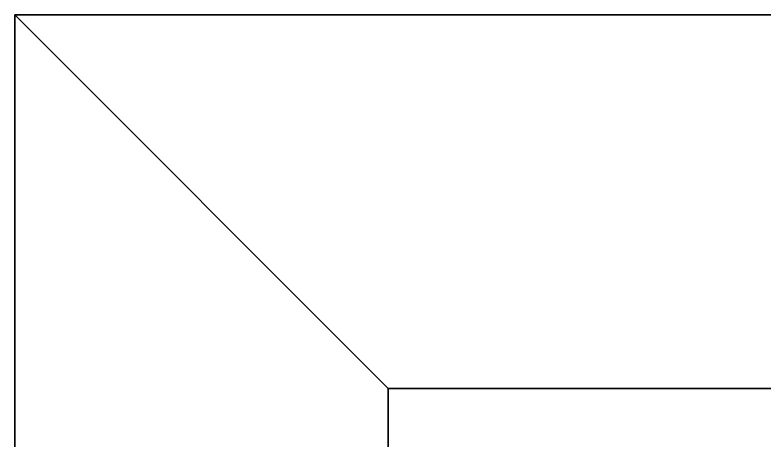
# Model space of a CAD drawing. Header units: millimetres. Extents: x -5968 to 8419, y -11886 to 221.
# Drawn here: x -5968 to -5366, y -10705 to -10363 of the extents above; entities that cross this region are included whole.
import ezdxf

# ---------------------------------------------------------------- set-up
doc = ezdxf.new("R2010")
doc.units = ezdxf.units.MM
doc.header["$LTSCALE"] = 20
doc.layers.add('Innenausbau_Konstruktion', color=7, linetype='Continuous')

msp = doc.modelspace()

# ---------------------------------------------------------------- linework, layer by layer
at = {"layer": 'Innenausbau_Konstruktion', "color": 7, "linetype": 'Continuous', "lineweight": 25, "transparency": 33554687}
msp.add_line((-4763.06, -10663.44, 3025.11), (-5668.06, -10663.44, 3025.11), dxfattribs=at)
for points in [[(-5968.06, -11885.89, 3025.11), (-5968.06, -10363.44, 3025.11), (-5668.06, -10663.44, 3025.11), (-5668.06, -11885.89, 3025.11)], [(-5668.06, -11885.89, 5525.11), (-5668.06, -10663.44, 5525.11), (-5968.06, -10363.44, 5525.11), (-5968.06, -11885.89, 5525.11)], [(-5968.06, -11885.89, 3025.11), (-5968.06, -11885.89, 5525.11), (-5968.06, -10363.44, 5525.11), (-5968.06, -10363.44, 3025.11)], [(-5968.06, -10363.44, 3025.11), (-5968.06, -10363.44, 5525.11), (-5668.06, -10663.44, 5525.11), (-5668.06, -10663.44, 3025.11)], [(-5968.06, -10363.44, 3025.11), (-1598.06, -10363.44, 3025.11), (-1898.06, -10663.44, 3025.11), (-5668.06, -10663.44, 3025.11)], [(-5668.06, -10663.44, 5525.11), (-1898.06, -10663.44, 5525.11), (-1598.06, -10363.44, 5525.11), (-5968.06, -10363.44, 5525.11)], [(-5968.06, -10363.44, 3025.11), (-5968.06, -10363.44, 5525.11), (-1598.06, -10363.44, 5525.11), (-1598.06, -10363.44, 3025.11)], [(-5668.06, -10663.44, 3025.11), (-5668.06, -10663.44, 5525.11), (-5968.06, -10363.44, 5525.11), (-5968.06, -10363.44, 3025.11)], [(-5668.06, -10663.44, 3025.11), (-5668.06, -10663.44, 5525.11), (-5668.06, -11885.89, 5525.11), (-5668.06, -11885.89, 3025.11)], [(-1898.06, -10663.44, 3025.11), (-1898.06, -10663.44, 5525.11), (-5668.06, -10663.44, 5525.11), (-5668.06, -10663.44, 3025.11)]]:
    msp.add_3dface(points, dxfattribs=at)

doc.saveas('drawing.dxf')
